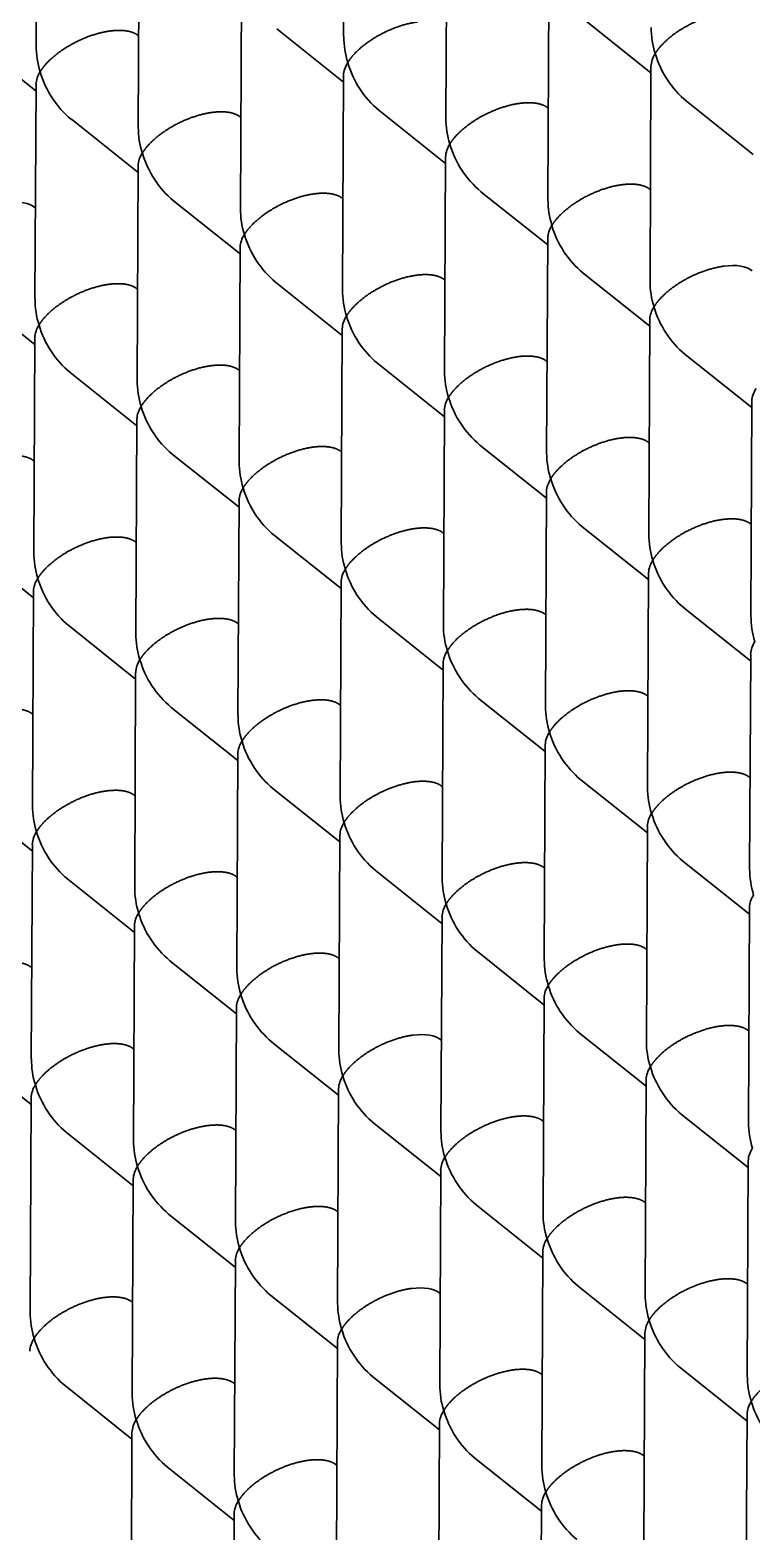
# Model space of a CAD drawing. Extents: x 23 to 587, y 4 to 413.
# Drawn here: x 417.68 to 421.05, y 133.64 to 140.64 of the extents above; entities that cross this region are included whole.
import ezdxf

# ---------------------------------------------------------------- set-up
doc = ezdxf.new("R2010")
doc.units = 0
doc.layers.get('0').update_dxf_attribs({"lineweight": 13})

# ---------------------------------------------------------------- blocks, each defined once
blk = doc.blocks.new('BLOCK6941')
at = {"color": 7, "lineweight": 35, "ltscale": 0.050027}
for p, q in [((-17.011, -2.94), (-17.02, -4.941)), ((-14.14, -2.856), (-14.15, -4.857)), ((-13.187, -3.615), (-13.197, -5.616)), ((-16.058, -3.7), (-16.067, -5.701)), ((-15.104, -4.459), (-15.114, -6.46)), ((-12.234, -4.374), (-12.243, -6.375)), ((-11.281, -5.134), (-11.29, -7.135)), ((-17.022, -5.303), (-17.032, -7.304)), ((-14.151, -5.218), (-14.161, -7.219)), ((-13.198, -5.978), (-13.208, -7.979)), ((-16.069, -6.062), (-16.078, -8.063)), ((-15.116, -6.822), (-15.125, -8.823)), ((-12.245, -6.737), (-12.255, -8.738)), ((-11.292, -7.496), (-11.302, -9.498)), ((-17.033, -7.666), (-17.043, -9.667)), ((-14.163, -7.581), (-14.172, -9.582)), ((-10.339, -8.256), (-10.349, -10.257)), ((-13.21, -8.34), (-13.219, -10.342)), ((-16.08, -8.425), (-16.09, -10.426)), ((-12.257, -9.1), (-12.266, -11.101)), ((-15.127, -9.184), (-15.137, -11.186)), ((-14.174, -9.944), (-14.184, -11.945)), ((-11.303, -9.859), (-11.313, -11.86)), ((-17.045, -10.028), (-17.054, -12.03)), ((-10.35, -10.619), (-10.36, -12.62)), ((-13.221, -10.703), (-13.231, -12.704)), ((-16.092, -10.788), (-16.101, -12.789)), ((-12.268, -11.463), (-12.278, -13.464)), ((-15.139, -11.547), (-15.148, -13.548)), ((-14.185, -12.307), (-14.195, -14.308)), ((-11.315, -12.222), (-11.324, -14.223)), ((-17.056, -12.391), (-17.066, -14.392)), ((-10.362, -12.981), (-10.371, -14.982)), ((-16.103, -13.151), (-16.113, -15.152)), ((-13.232, -13.066), (-13.242, -15.067)), ((-12.279, -13.825), (-12.289, -15.826)), ((-15.15, -13.91), (-15.159, -15.911)), ((-14.197, -14.669), (-14.206, -16.67)), ((-11.326, -14.585), (-11.336, -16.586)), ((-17.067, -14.754), (-17.077, -16.755)), ((-10.373, -15.344), (-10.383, -17.345)), ((-16.114, -15.513), (-16.124, -17.514)), ((-13.244, -15.429), (-13.253, -17.43)), ((-12.291, -16.188), (-12.3, -18.189)), ((-15.161, -16.273), (-15.171, -18.274)), ((-11.338, -16.947), (-11.347, -18.948)), ((-14.208, -17.032), (-14.218, -19.033)), ((-13.255, -17.791), (-13.265, -19.792)), ((-10.384, -17.707), (-10.394, -19.708)), ((-16.126, -17.876), (-16.135, -19.877)), ((-12.302, -18.551), (-12.312, -20.552)), ((-15.173, -18.635), (-15.182, -20.636))]:
    blk.add_line(p, q, dxfattribs=at)
at = {"color": 7, "lineweight": 35, "ltscale": 0.019884}
for p, q in [((-11.281, -5.195), (-11.903, -4.7)), ((-17.022, -5.365), (-17.644, -4.869)), ((-14.152, -5.28), (-14.774, -4.784)), ((-10.328, -5.955), (-10.95, -5.459)), ((-13.199, -6.039), (-13.821, -5.544)), ((-16.069, -6.124), (-16.691, -5.628)), ((-12.245, -6.799), (-12.868, -6.303)), ((-15.116, -6.883), (-15.738, -6.388)), ((-11.292, -7.558), (-11.914, -7.062)), ((-17.034, -7.727), (-17.656, -7.232)), ((-14.163, -7.643), (-14.785, -7.147)), ((-10.339, -8.317), (-10.961, -7.822)), ((-13.21, -8.402), (-13.832, -7.906)), ((-16.081, -8.487), (-16.703, -7.991)), ((-12.257, -9.161), (-12.879, -8.666)), ((-15.127, -9.246), (-15.75, -8.75)), ((-14.174, -10.005), (-14.796, -9.51)), ((-11.304, -9.921), (-11.926, -9.425)), ((-17.045, -10.09), (-17.667, -9.594)), ((-10.351, -10.68), (-10.973, -10.185)), ((-16.092, -10.849), (-16.714, -10.354)), ((-13.221, -10.765), (-13.843, -10.269)), ((-12.268, -11.524), (-12.89, -11.029)), ((-15.139, -11.609), (-15.761, -11.113)), ((-14.186, -12.368), (-14.808, -11.873)), ((-11.315, -12.284), (-11.937, -11.788)), ((-17.056, -12.453), (-17.678, -11.957)), ((-10.362, -13.043), (-10.984, -12.547)), ((-16.103, -13.212), (-16.725, -12.717)), ((-13.233, -13.128), (-13.855, -12.632)), ((-12.28, -13.887), (-12.902, -13.391)), ((-15.15, -13.972), (-15.772, -13.476)), ((-14.197, -14.731), (-14.819, -14.235)), ((-11.326, -14.646), (-11.949, -14.151)), ((-17.068, -14.816), (-17.69, -14.32)), ((-10.373, -15.406), (-10.995, -14.91)), ((-16.115, -15.575), (-16.737, -15.079)), ((-13.244, -15.49), (-13.866, -14.995)), ((-12.291, -16.25), (-12.913, -15.754)), ((-15.162, -16.334), (-15.784, -15.839)), ((-11.338, -17.009), (-11.96, -16.513)), ((-14.208, -17.094), (-14.83, -16.598)), ((-13.255, -17.853), (-13.877, -17.357)), ((-10.385, -17.768), (-11.007, -17.273)), ((-16.126, -17.938), (-16.748, -17.442)), ((-15.173, -18.697), (-15.795, -18.201)), ((-12.302, -18.612), (-12.924, -18.117))]:
    blk.add_line(p, q, dxfattribs=at)
at = {"color": 7, "lineweight": 35, "ltscale": 0.00016101}
for p, q in [((-16.063, -4.85), (-16.068, -4.846)), ((-12.239, -5.525), (-12.244, -5.521)), ((-15.11, -5.61), (-15.115, -5.606)), ((-11.286, -6.284), (-11.291, -6.28)), ((-14.157, -6.369), (-14.162, -6.365)), ((-17.027, -6.454), (-17.033, -6.45)), ((-13.204, -7.128), (-13.209, -7.124)), ((-16.074, -7.213), (-16.079, -7.209)), ((-15.121, -7.972), (-15.126, -7.968)), ((-12.251, -7.888), (-12.256, -7.884)), ((-11.298, -8.647), (-11.303, -8.643)), ((-17.039, -8.816), (-17.044, -8.812)), ((-14.168, -8.732), (-14.173, -8.728)), ((-13.215, -9.491), (-13.22, -9.487)), ((-10.345, -9.406), (-10.35, -9.402)), ((-16.086, -9.576), (-16.091, -9.572)), ((-15.133, -10.335), (-15.138, -10.331)), ((-12.262, -10.25), (-12.267, -10.246)), ((-11.309, -11.01), (-11.314, -11.006)), ((-17.05, -11.179), (-17.055, -11.175)), ((-14.18, -11.094), (-14.185, -11.09)), ((-10.356, -11.769), (-10.361, -11.765)), ((-13.227, -11.854), (-13.232, -11.85)), ((-16.097, -11.938), (-16.102, -11.934)), ((-15.144, -12.698), (-15.149, -12.694)), ((-12.273, -12.613), (-12.278, -12.609)), ((-11.32, -13.373), (-11.325, -13.368)), ((-17.062, -13.542), (-17.067, -13.538)), ((-14.191, -13.457), (-14.196, -13.453)), ((-10.367, -14.132), (-10.372, -14.128)), ((-13.238, -14.217), (-13.243, -14.213)), ((-16.108, -14.301), (-16.114, -14.297)), ((-12.285, -14.976), (-12.29, -14.972)), ((-15.155, -15.061), (-15.16, -15.057)), ((-14.202, -15.82), (-14.207, -15.816)), ((-11.332, -15.735), (-11.337, -15.731)), ((-17.073, -15.905), (-17.078, -15.901)), ((-10.379, -16.495), (-10.384, -16.491)), ((-16.12, -16.664), (-16.125, -16.66)), ((-13.249, -16.579), (-13.254, -16.575)), ((-12.296, -17.339), (-12.301, -17.335)), ((-15.167, -17.423), (-15.172, -17.419)), ((-14.214, -18.183), (-14.219, -18.179)), ((-11.343, -18.098), (-11.348, -18.094))]:
    blk.add_line(p, q, dxfattribs=at)
at = {"color": 7, "lineweight": 35}
for centre, radius, start, end in [((-13.312, -4.854), 0.837, 180.2046, 197.1191), ((-10.442, -4.769), 0.837, 180.2046, 197.1191), ((-16.183, -4.938), 0.837, 180.2046, 197.1191), ((-11.043, -5.148), 0.239, 146.5034, 176.6622), ((-10.365, -4.758), 0.913, 196.3619, 230.1623), ((-13.913, -5.232), 0.239, 146.5034, 176.6622), ((-13.236, -4.843), 0.913, 196.3619, 230.1623), ((-16.784, -5.317), 0.239, 146.5034, 176.6622), ((-16.107, -4.928), 0.913, 196.3619, 230.1623), ((-15.23, -5.698), 0.837, 180.2046, 197.1191), ((-12.359, -5.613), 0.837, 180.2046, 197.1191), ((-12.96, -5.992), 0.239, 146.5034, 176.6622), ((-12.283, -5.602), 0.913, 196.3619, 230.1623), ((-15.831, -6.076), 0.239, 146.5034, 176.6622), ((-15.153, -5.687), 0.913, 196.3619, 230.1623), ((-11.406, -6.372), 0.837, 180.2046, 197.1191), ((-14.277, -6.457), 0.837, 180.2046, 197.1191), ((-14.878, -6.836), 0.239, 146.5034, 176.6622), ((-14.2, -6.446), 0.913, 196.3619, 230.1623), ((-12.007, -6.751), 0.239, 146.5296, 176.692), ((-11.33, -6.362), 0.913, 196.3619, 230.1623), ((-10.453, -7.132), 0.837, 180.2046, 197.1191), ((-13.324, -7.217), 0.837, 180.1991, 197.116), ((-16.194, -7.301), 0.837, 180.2046, 197.1191), ((-11.054, -7.51), 0.239, 146.5034, 176.6622), ((-10.377, -7.121), 0.913, 196.3619, 230.1623), ((-16.795, -7.68), 0.239, 146.5034, 176.6622), ((-16.118, -7.29), 0.913, 196.3619, 230.1623), ((-13.925, -7.595), 0.239, 146.5034, 176.6622), ((-13.247, -7.206), 0.913, 196.3619, 230.1623), ((-12.371, -7.976), 0.837, 180.2046, 197.1191), ((-15.241, -8.06), 0.837, 180.2046, 197.1191), ((-12.972, -8.354), 0.239, 146.5034, 176.6622), ((-12.294, -7.965), 0.913, 196.3619, 230.1623), ((-10.101, -8.27), 0.239, 146.5034, 176.6622), ((-15.842, -8.439), 0.239, 146.5034, 176.6622), ((-15.165, -8.05), 0.913, 196.3619, 230.1623), ((-14.288, -8.82), 0.837, 180.2046, 197.1191), ((-11.418, -8.735), 0.837, 180.2046, 197.1191), ((-14.889, -9.198), 0.239, 146.5034, 176.6622), ((-14.212, -8.809), 0.913, 196.3619, 230.1623), ((-12.018, -9.114), 0.239, 146.5034, 176.6622), ((-11.341, -8.724), 0.913, 196.3619, 230.1623), ((-10.464, -9.495), 0.837, 180.2046, 197.1191), ((-13.335, -9.579), 0.837, 180.2046, 197.1191), ((-16.206, -9.664), 0.837, 180.2046, 197.1191), ((-11.065, -9.873), 0.239, 146.5034, 176.6622), ((-10.388, -9.484), 0.913, 196.3594, 230.1725), ((-16.807, -10.042), 0.239, 146.5296, 176.692), ((-16.129, -9.653), 0.913, 196.3619, 230.1623), ((-13.936, -9.958), 0.239, 146.5034, 176.6622), ((-13.259, -9.568), 0.913, 196.3619, 230.1623), ((-12.382, -10.339), 0.837, 180.2046, 197.1191), ((-9.511, -10.254), 0.837, 180.2046, 197.1191), ((-15.253, -10.423), 0.837, 180.2046, 197.1191), ((-10.112, -10.632), 0.239, 146.5034, 176.6622), ((-12.983, -10.717), 0.239, 146.5034, 176.6622), ((-12.306, -10.328), 0.913, 196.3619, 230.1623), ((-15.853, -10.802), 0.239, 146.5296, 176.692), ((-15.176, -10.412), 0.913, 196.3619, 230.1623), ((-14.299, -11.183), 0.837, 180.2046, 197.1191), ((-11.429, -11.098), 0.837, 180.2046, 197.1191), ((-12.03, -11.476), 0.239, 146.5296, 176.692), ((-11.352, -11.087), 0.913, 196.3619, 230.1623), ((-14.9, -11.561), 0.239, 146.5034, 176.6622), ((-14.223, -11.172), 0.913, 196.3619, 230.1623), ((-10.476, -11.857), 0.837, 180.2046, 197.1191), ((-16.217, -12.027), 0.837, 180.2046, 197.1191), ((-13.346, -11.942), 0.837, 180.2046, 197.1191), ((-11.077, -12.236), 0.239, 146.5034, 176.6622), ((-10.399, -11.846), 0.913, 196.3619, 230.1623), ((-16.818, -12.405), 0.239, 146.5296, 176.692), ((-16.141, -12.016), 0.913, 196.3619, 230.1623), ((-13.947, -12.32), 0.239, 146.5034, 176.6622), ((-13.27, -11.931), 0.913, 196.3619, 230.1623), ((-12.393, -12.701), 0.837, 180.2046, 197.1191), ((-9.523, -12.617), 0.837, 180.2046, 197.1191), ((-15.264, -12.786), 0.837, 180.2046, 197.1191), ((-10.124, -12.995), 0.239, 146.5296, 176.692), ((-12.994, -13.08), 0.239, 146.5034, 176.6622), ((-12.317, -12.69), 0.913, 196.3619, 230.1623), ((-15.865, -13.164), 0.239, 146.5034, 176.6622), ((-15.188, -12.775), 0.913, 196.3619, 230.1623), ((-14.311, -13.545), 0.837, 180.2046, 197.1191), ((-11.44, -13.461), 0.837, 180.2046, 197.1191), ((-12.041, -13.839), 0.239, 146.5034, 176.6622), ((-11.364, -13.45), 0.913, 196.3619, 230.1623), ((-14.912, -13.924), 0.239, 146.5034, 176.6622), ((-14.234, -13.534), 0.913, 196.3619, 230.1623), ((-10.487, -14.22), 0.837, 180.2046, 197.1191), ((-16.228, -14.389), 0.837, 180.2046, 197.1191), ((-13.358, -14.305), 0.837, 180.2046, 197.1191), ((-13.959, -14.683), 0.239, 146.5296, 176.692), ((-13.281, -14.294), 0.913, 196.3619, 230.1623), ((-11.088, -14.599), 0.239, 146.5034, 176.6622), ((-10.411, -14.209), 0.913, 196.3619, 230.1623), ((-16.829, -14.768), 0.239, 146.5034, 176.6622), ((-16.152, -14.378), 0.913, 196.3619, 230.1623), ((-9.534, -14.979), 0.837, 180.2046, 197.1191), ((-12.405, -15.064), 0.837, 180.2046, 197.1191), ((-15.275, -15.149), 0.837, 180.2046, 197.1191), ((-10.135, -15.358), 0.239, 146.5296, 176.692), ((-15.876, -15.527), 0.239, 146.5034, 176.6622), ((-15.199, -15.138), 0.913, 196.3619, 230.1623), ((-13.006, -15.443), 0.239, 146.5034, 176.6622), ((-12.328, -15.053), 0.913, 196.3619, 230.1623), ((-11.452, -15.823), 0.837, 180.2046, 197.1191), ((-14.322, -15.908), 0.837, 180.2046, 197.1191), ((-12.053, -16.202), 0.239, 146.5034, 176.6622), ((-11.375, -15.812), 0.913, 196.3619, 230.1623), ((-14.923, -16.287), 0.239, 146.5034, 176.6622), ((-14.246, -15.897), 0.913, 196.3594, 230.1725), ((-13.369, -16.667), 0.837, 180.2046, 197.1191), ((-10.499, -16.583), 0.837, 180.2046, 197.1191), ((-16.24, -16.752), 0.837, 180.2046, 197.1191), ((-13.97, -17.046), 0.239, 146.5034, 176.6622), ((-13.293, -16.656), 0.913, 196.3619, 230.1623), ((-11.099, -16.961), 0.239, 146.5296, 176.692), ((-10.422, -16.572), 0.913, 196.3619, 230.1623), ((-16.841, -17.131), 0.239, 146.5034, 176.6622), ((-16.163, -16.741), 0.913, 196.3619, 230.1623), ((-9.545, -17.342), 0.837, 180.2046, 197.1191), ((-12.416, -17.427), 0.837, 180.2046, 197.1191), ((-15.287, -17.511), 0.837, 180.2046, 197.1191), ((-10.146, -17.721), 0.239, 146.5034, 176.6622), ((-9.469, -17.331), 0.913, 196.3594, 230.1725), ((-15.888, -17.89), 0.239, 146.5034, 176.6622), ((-15.21, -17.5), 0.913, 196.3619, 230.1623), ((-13.017, -17.805), 0.239, 146.5296, 176.692), ((-12.34, -17.416), 0.913, 196.3619, 230.1623), ((-11.463, -18.186), 0.837, 180.2046, 197.1191), ((-14.334, -18.271), 0.837, 180.2046, 197.1191), ((-12.064, -18.564), 0.239, 146.5296, 176.692), ((-11.387, -18.175), 0.913, 196.3619, 230.1623), ((-14.934, -18.649), 0.239, 146.5034, 176.6622), ((-14.257, -18.26), 0.913, 196.3619, 230.1623)]:
    blk.add_arc(centre, radius, start, end, dxfattribs=at)
for centre in [(-17.485, -6.728), (-10.791, -7.318), (-13.696, -14.491), (-13.707, -16.854)]:
    blk.add_ellipse(centre, major_axis=(0.489, 0.234), ratio=0.464922, start_param=0.221717, end_param=0.956598, dxfattribs=at)
for points, knots in [([(-14.113, -5.1), (-14.097, -5.074), (-14.078, -5.047), (-14.054, -5.02), (-13.971, -4.937), (-13.857, -4.858), (-13.764, -4.806), (-13.64, -4.756), (-13.515, -4.729), (-13.496, -4.725), (-13.477, -4.722), (-13.458, -4.719)], [0, 0, 0, 0, 0, 0, 0.437223, 0.437223, 0.437223, 1.382095, 1.382095, 1.382095, 1.555484, 1.555484, 1.555484, 1.555484, 1.555484, 1.555484]), ([(-11.242, -5.016), (-11.226, -4.989), (-11.207, -4.962), (-11.183, -4.936), (-11.1, -4.853), (-10.986, -4.773), (-10.893, -4.722), (-10.769, -4.672), (-10.644, -4.644), (-10.625, -4.64), (-10.606, -4.637), (-10.587, -4.635)], [0, 0, 0, 0, 0, 0, 0.437223, 0.437223, 0.437223, 1.382095, 1.382095, 1.382095, 1.555484, 1.555484, 1.555484, 1.555484, 1.555484, 1.555484]), ([(-16.983, -5.185), (-16.968, -5.159), (-16.948, -5.132), (-16.925, -5.105), (-16.842, -5.022), (-16.727, -4.943), (-16.634, -4.891), (-16.511, -4.841), (-16.386, -4.813), (-16.366, -4.81), (-16.347, -4.806), (-16.328, -4.804)], [0, 0, 0, 0, 0, 0, 0.437223, 0.437223, 0.437223, 1.382095, 1.382095, 1.382095, 1.555484, 1.555484, 1.555484, 1.555484, 1.555484, 1.555484]), ([(-16.068, -4.846), (-16.091, -4.828), (-16.122, -4.813), (-16.161, -4.802), (-16.219, -4.796), (-16.285, -4.799), (-16.299, -4.801), (-16.313, -4.802), (-16.328, -4.804)], [0, 0, 0, 0, 0, 0, 0.4890695, 0.4890695, 0.4890695, 0.6239272, 0.6239272, 0.6239272, 0.6239272, 0.6239272, 0.6239272]), ([(-16.03, -5.944), (-16.014, -5.918), (-15.995, -5.891), (-15.971, -5.864), (-15.888, -5.781), (-15.774, -5.702), (-15.681, -5.65), (-15.558, -5.6), (-15.433, -5.573), (-15.413, -5.569), (-15.394, -5.566), (-15.375, -5.563)], [0, 0, 0, 0, 0, 0, 0.437223, 0.437223, 0.437223, 1.382095, 1.382095, 1.382095, 1.555484, 1.555484, 1.555484, 1.555484, 1.555484, 1.555484]), ([(-15.115, -5.606), (-15.138, -5.587), (-15.169, -5.572), (-15.208, -5.561), (-15.266, -5.556), (-15.331, -5.559), (-15.346, -5.56), (-15.36, -5.561), (-15.375, -5.563)], [0, 0, 0, 0, 0, 0, 0.4890695, 0.4890695, 0.4890695, 0.6239272, 0.6239272, 0.6239272, 0.6239272, 0.6239272, 0.6239272]), ([(-13.16, -5.86), (-13.144, -5.833), (-13.124, -5.806), (-13.101, -5.78), (-13.018, -5.697), (-12.904, -5.617), (-12.811, -5.566), (-12.687, -5.516), (-12.562, -5.488), (-12.543, -5.484), (-12.523, -5.481), (-12.505, -5.479)], [0, 0, 0, 0, 0, 0, 0.437223, 0.437223, 0.437223, 1.382095, 1.382095, 1.382095, 1.555484, 1.555484, 1.555484, 1.555484, 1.555484, 1.555484]), ([(-12.244, -5.521), (-12.268, -5.502), (-12.299, -5.487), (-12.337, -5.477), (-12.396, -5.471), (-12.461, -5.474), (-12.475, -5.475), (-12.49, -5.477), (-12.505, -5.479)], [0, 0, 0, 0, 0, 0, 0.4890695, 0.4890695, 0.4890695, 0.6239272, 0.6239272, 0.6239272, 0.6239272, 0.6239272, 0.6239272]), ([(-12.207, -6.619), (-12.191, -6.593), (-12.171, -6.566), (-12.148, -6.539), (-12.065, -6.456), (-11.951, -6.377), (-11.858, -6.325), (-11.734, -6.275), (-11.609, -6.247), (-11.59, -6.244), (-11.57, -6.24), (-11.551, -6.238)], [0, 0, 0, 0, 0, 0, 0.437223, 0.437223, 0.437223, 1.382095, 1.382095, 1.382095, 1.555484, 1.555484, 1.555484, 1.555484, 1.555484, 1.555484]), ([(-11.291, -6.28), (-11.315, -6.262), (-11.346, -6.247), (-11.384, -6.236), (-11.443, -6.23), (-11.508, -6.233), (-11.522, -6.235), (-11.537, -6.236), (-11.551, -6.238)], [0, 0, 0, 0, 0, 0, 0.4890695, 0.4890695, 0.4890695, 0.6239272, 0.6239272, 0.6239272, 0.6239272, 0.6239272, 0.6239272]), ([(-15.077, -6.704), (-15.061, -6.677), (-15.042, -6.65), (-15.018, -6.624), (-14.935, -6.541), (-14.821, -6.461), (-14.728, -6.41), (-14.604, -6.36), (-14.48, -6.332), (-14.46, -6.328), (-14.441, -6.325), (-14.422, -6.323)], [0, 0, 0, 0, 0, 0, 0.437223, 0.437223, 0.437223, 1.382095, 1.382095, 1.382095, 1.555484, 1.555484, 1.555484, 1.555484, 1.555484, 1.555484]), ([(-14.162, -6.365), (-14.185, -6.346), (-14.216, -6.331), (-14.255, -6.321), (-14.313, -6.315), (-14.378, -6.318), (-14.393, -6.319), (-14.407, -6.321), (-14.422, -6.323)], [0, 0, 0, 0, 0, 0, 0.4890695, 0.4890695, 0.4890695, 0.6239272, 0.6239272, 0.6239272, 0.6239272, 0.6239272, 0.6239272]), ([(-11.253, -7.378), (-11.238, -7.352), (-11.218, -7.325), (-11.195, -7.299), (-11.112, -7.215), (-10.998, -7.136), (-10.904, -7.084), (-10.781, -7.035), (-10.656, -7.007), (-10.636, -7.003), (-10.617, -7), (-10.598, -6.997)], [0, 0, 0, 0, 0, 0, 0.437223, 0.437223, 0.437223, 1.382095, 1.382095, 1.382095, 1.555484, 1.555484, 1.555484, 1.555484, 1.555484, 1.555484]), ([(-14.124, -7.463), (-14.108, -7.437), (-14.089, -7.41), (-14.065, -7.383), (-13.982, -7.3), (-13.868, -7.221), (-13.775, -7.169), (-13.651, -7.119), (-13.526, -7.091), (-13.507, -7.088), (-13.488, -7.085), (-13.469, -7.082)], [0, 0, 0, 0, 0, 0, 0.437223, 0.437223, 0.437223, 1.382095, 1.382095, 1.382095, 1.555484, 1.555484, 1.555484, 1.555484, 1.555484, 1.555484]), ([(-13.209, -7.124), (-13.232, -7.106), (-13.263, -7.091), (-13.302, -7.08), (-13.36, -7.074), (-13.425, -7.077), (-13.44, -7.079), (-13.454, -7.08), (-13.469, -7.082)], [0, 0, 0, 0, 0, 0, 0.4890695, 0.4890695, 0.4890695, 0.6239272, 0.6239272, 0.6239272, 0.6239272, 0.6239272, 0.6239272]), ([(-16.995, -7.548), (-16.979, -7.521), (-16.96, -7.494), (-16.936, -7.468), (-16.853, -7.385), (-16.739, -7.305), (-16.646, -7.254), (-16.522, -7.204), (-16.397, -7.176), (-16.378, -7.172), (-16.358, -7.169), (-16.34, -7.167)], [0, 0, 0, 0, 0, 0, 0.437223, 0.437223, 0.437223, 1.382095, 1.382095, 1.382095, 1.555484, 1.555484, 1.555484, 1.555484, 1.555484, 1.555484]), ([(-16.079, -7.209), (-16.103, -7.19), (-16.134, -7.175), (-16.172, -7.165), (-16.231, -7.159), (-16.296, -7.162), (-16.31, -7.163), (-16.325, -7.165), (-16.34, -7.167)], [0, 0, 0, 0, 0, 0, 0.4890695, 0.4890695, 0.4890695, 0.6239272, 0.6239272, 0.6239272, 0.6239272, 0.6239272, 0.6239272]), ([(-13.171, -8.222), (-13.155, -8.196), (-13.136, -8.169), (-13.112, -8.143), (-13.029, -8.059), (-12.915, -7.98), (-12.822, -7.928), (-12.698, -7.879), (-12.573, -7.851), (-12.554, -7.847), (-12.535, -7.844), (-12.516, -7.841)], [0, 0, 0, 0, 0, 0, 0.437223, 0.437223, 0.437223, 1.382095, 1.382095, 1.382095, 1.555484, 1.555484, 1.555484, 1.555484, 1.555484, 1.555484]), ([(-12.256, -7.884), (-12.279, -7.865), (-12.31, -7.85), (-12.349, -7.84), (-12.407, -7.834), (-12.472, -7.837), (-12.487, -7.838), (-12.501, -7.839), (-12.516, -7.841)], [0, 0, 0, 0, 0, 0, 0.4890695, 0.4890695, 0.4890695, 0.6239272, 0.6239272, 0.6239272, 0.6239272, 0.6239272, 0.6239272]), ([(-16.042, -8.307), (-16.026, -8.281), (-16.006, -8.254), (-15.983, -8.227), (-15.9, -8.144), (-15.786, -8.065), (-15.693, -8.013), (-15.569, -7.963), (-15.444, -7.935), (-15.425, -7.932), (-15.405, -7.929), (-15.386, -7.926)], [0, 0, 0, 0, 0, 0, 0.437223, 0.437223, 0.437223, 1.382095, 1.382095, 1.382095, 1.555484, 1.555484, 1.555484, 1.555484, 1.555484, 1.555484]), ([(-15.126, -7.968), (-15.15, -7.95), (-15.181, -7.935), (-15.219, -7.924), (-15.278, -7.918), (-15.343, -7.921), (-15.357, -7.923), (-15.372, -7.924), (-15.386, -7.926)], [0, 0, 0, 0, 0, 0, 0.4890695, 0.4890695, 0.4890695, 0.6239272, 0.6239272, 0.6239272, 0.6239272, 0.6239272, 0.6239272]), ([(-15.089, -9.066), (-15.073, -9.04), (-15.053, -9.013), (-15.03, -8.987), (-14.947, -8.903), (-14.833, -8.824), (-14.739, -8.772), (-14.616, -8.723), (-14.491, -8.695), (-14.472, -8.691), (-14.452, -8.688), (-14.433, -8.685)], [0, 0, 0, 0, 0, 0, 0.437223, 0.437223, 0.437223, 1.382095, 1.382095, 1.382095, 1.555484, 1.555484, 1.555484, 1.555484, 1.555484, 1.555484]), ([(-14.173, -8.728), (-14.197, -8.709), (-14.228, -8.694), (-14.266, -8.684), (-14.325, -8.678), (-14.39, -8.681), (-14.404, -8.682), (-14.419, -8.683), (-14.433, -8.685)], [0, 0, 0, 0, 0, 0, 0.4890695, 0.4890695, 0.4890695, 0.6239272, 0.6239272, 0.6239272, 0.6239272, 0.6239272, 0.6239272]), ([(-12.218, -8.982), (-12.202, -8.955), (-12.183, -8.929), (-12.159, -8.902), (-12.076, -8.819), (-11.962, -8.739), (-11.869, -8.688), (-11.745, -8.638), (-11.62, -8.61), (-11.601, -8.606), (-11.582, -8.603), (-11.563, -8.601)], [0, 0, 0, 0, 0, 0, 0.437223, 0.437223, 0.437223, 1.382095, 1.382095, 1.382095, 1.555484, 1.555484, 1.555484, 1.555484, 1.555484, 1.555484]), ([(-11.303, -8.643), (-11.326, -8.624), (-11.357, -8.609), (-11.396, -8.599), (-11.454, -8.593), (-11.519, -8.596), (-11.534, -8.597), (-11.548, -8.599), (-11.563, -8.601)], [0, 0, 0, 0, 0, 0, 0.4890695, 0.4890695, 0.4890695, 0.6239272, 0.6239272, 0.6239272, 0.6239272, 0.6239272, 0.6239272]), ([(-17.044, -8.812), (-17.067, -8.794), (-17.098, -8.779), (-17.137, -8.768), (-17.195, -8.762), (-17.26, -8.765), (-17.275, -8.767), (-17.289, -8.768), (-17.304, -8.77)], [0, 0, 0, 0, 0, 0, 0.4890695, 0.4890695, 0.4890695, 0.6239272, 0.6239272, 0.6239272, 0.6239272, 0.6239272, 0.6239272]), ([(-11.265, -9.741), (-11.249, -9.715), (-11.23, -9.688), (-11.206, -9.661), (-11.123, -9.578), (-11.009, -9.499), (-10.916, -9.447), (-10.792, -9.397), (-10.667, -9.369), (-10.648, -9.366), (-10.629, -9.363), (-10.61, -9.36)], [0, 0, 0, 0, 0, 0, 0.437223, 0.437223, 0.437223, 1.382095, 1.382095, 1.382095, 1.555484, 1.555484, 1.555484, 1.555484, 1.555484, 1.555484]), ([(-10.35, -9.402), (-10.373, -9.384), (-10.404, -9.369), (-10.442, -9.358), (-10.501, -9.352), (-10.566, -9.356), (-10.58, -9.357), (-10.595, -9.358), (-10.61, -9.36)], [0, 0, 0, 0, 0, 0, 0.4890695, 0.4890695, 0.4890695, 0.6239272, 0.6239272, 0.6239272, 0.6239272, 0.6239272, 0.6239272]), ([(-16.091, -9.572), (-16.114, -9.553), (-16.145, -9.538), (-16.184, -9.528), (-16.242, -9.522), (-16.307, -9.525), (-16.322, -9.526), (-16.336, -9.527), (-16.351, -9.529)], [0, 0, 0, 0, 0, 0, 0.4890695, 0.4890695, 0.4890695, 0.6239272, 0.6239272, 0.6239272, 0.6239272, 0.6239272, 0.6239272]), ([(-14.135, -9.826), (-14.12, -9.799), (-14.1, -9.773), (-14.077, -9.746), (-13.994, -9.663), (-13.88, -9.583), (-13.786, -9.532), (-13.663, -9.482), (-13.538, -9.454), (-13.518, -9.45), (-13.499, -9.447), (-13.48, -9.445)], [0, 0, 0, 0, 0, 0, 0.437223, 0.437223, 0.437223, 1.382095, 1.382095, 1.382095, 1.555484, 1.555484, 1.555484, 1.555484, 1.555484, 1.555484]), ([(-13.22, -9.487), (-13.244, -9.468), (-13.275, -9.453), (-13.313, -9.443), (-13.371, -9.437), (-13.437, -9.44), (-13.451, -9.441), (-13.466, -9.443), (-13.48, -9.445)], [0, 0, 0, 0, 0, 0, 0.4890695, 0.4890695, 0.4890695, 0.6239272, 0.6239272, 0.6239272, 0.6239272, 0.6239272, 0.6239272]), ([(-17.006, -9.91), (-16.99, -9.884), (-16.971, -9.857), (-16.947, -9.831), (-16.864, -9.747), (-16.75, -9.668), (-16.657, -9.616), (-16.533, -9.567), (-16.408, -9.539), (-16.389, -9.535), (-16.37, -9.532), (-16.351, -9.529)], [0, 0, 0, 0, 0, 0, 0.437223, 0.437223, 0.437223, 1.382095, 1.382095, 1.382095, 1.555484, 1.555484, 1.555484, 1.555484, 1.555484, 1.555484]), ([(-13.182, -10.585), (-13.167, -10.559), (-13.147, -10.532), (-13.124, -10.505), (-13.041, -10.422), (-12.927, -10.343), (-12.833, -10.291), (-12.71, -10.241), (-12.585, -10.213), (-12.565, -10.21), (-12.546, -10.207), (-12.527, -10.204)], [0, 0, 0, 0, 0, 0, 0.437223, 0.437223, 0.437223, 1.382095, 1.382095, 1.382095, 1.555484, 1.555484, 1.555484, 1.555484, 1.555484, 1.555484]), ([(-12.267, -10.246), (-12.291, -10.228), (-12.321, -10.213), (-12.36, -10.202), (-12.418, -10.196), (-12.484, -10.2), (-12.498, -10.201), (-12.513, -10.202), (-12.527, -10.204)], [0, 0, 0, 0, 0, 0, 0.4890695, 0.4890695, 0.4890695, 0.6239272, 0.6239272, 0.6239272, 0.6239272, 0.6239272, 0.6239272]), ([(-16.053, -10.67), (-16.037, -10.643), (-16.018, -10.617), (-15.994, -10.59), (-15.911, -10.507), (-15.797, -10.427), (-15.704, -10.376), (-15.58, -10.326), (-15.455, -10.298), (-15.436, -10.294), (-15.417, -10.291), (-15.398, -10.289)], [0, 0, 0, 0, 0, 0, 0.437223, 0.437223, 0.437223, 1.382095, 1.382095, 1.382095, 1.555484, 1.555484, 1.555484, 1.555484, 1.555484, 1.555484]), ([(-15.138, -10.331), (-15.161, -10.312), (-15.192, -10.297), (-15.231, -10.287), (-15.289, -10.281), (-15.354, -10.284), (-15.369, -10.285), (-15.383, -10.287), (-15.398, -10.289)], [0, 0, 0, 0, 0, 0, 0.4890695, 0.4890695, 0.4890695, 0.6239272, 0.6239272, 0.6239272, 0.6239272, 0.6239272, 0.6239272]), ([(-15.1, -11.429), (-15.084, -11.403), (-15.065, -11.376), (-15.041, -11.349), (-14.958, -11.266), (-14.844, -11.187), (-14.751, -11.135), (-14.627, -11.085), (-14.502, -11.057), (-14.483, -11.054), (-14.464, -11.051), (-14.445, -11.048)], [0, 0, 0, 0, 0, 0, 0.437223, 0.437223, 0.437223, 1.382095, 1.382095, 1.382095, 1.555484, 1.555484, 1.555484, 1.555484, 1.555484, 1.555484]), ([(-14.185, -11.09), (-14.208, -11.072), (-14.239, -11.057), (-14.277, -11.046), (-14.336, -11.04), (-14.401, -11.044), (-14.415, -11.045), (-14.43, -11.046), (-14.445, -11.048)], [0, 0, 0, 0, 0, 0, 0.4890695, 0.4890695, 0.4890695, 0.6239272, 0.6239272, 0.6239272, 0.6239272, 0.6239272, 0.6239272]), ([(-12.229, -11.344), (-12.213, -11.318), (-12.194, -11.291), (-12.17, -11.265), (-12.087, -11.181), (-11.973, -11.102), (-11.88, -11.051), (-11.757, -11.001), (-11.632, -10.973), (-11.612, -10.969), (-11.593, -10.966), (-11.574, -10.963)], [0, 0, 0, 0, 0, 0, 0.437223, 0.437223, 0.437223, 1.382095, 1.382095, 1.382095, 1.555484, 1.555484, 1.555484, 1.555484, 1.555484, 1.555484]), ([(-11.314, -11.006), (-11.337, -10.987), (-11.368, -10.972), (-11.407, -10.962), (-11.465, -10.956), (-11.53, -10.959), (-11.545, -10.96), (-11.559, -10.962), (-11.574, -10.963)], [0, 0, 0, 0, 0, 0, 0.4890695, 0.4890695, 0.4890695, 0.6239272, 0.6239272, 0.6239272, 0.6239272, 0.6239272, 0.6239272]), ([(-17.055, -11.175), (-17.079, -11.156), (-17.11, -11.141), (-17.148, -11.131), (-17.207, -11.125), (-17.272, -11.128), (-17.286, -11.129), (-17.301, -11.131), (-17.315, -11.133)], [0, 0, 0, 0, 0, 0, 0.4890695, 0.4890695, 0.4890695, 0.6239272, 0.6239272, 0.6239272, 0.6239272, 0.6239272, 0.6239272]), ([(-11.276, -12.104), (-11.26, -12.078), (-11.241, -12.051), (-11.217, -12.024), (-11.134, -11.941), (-11.02, -11.861), (-10.927, -11.81), (-10.804, -11.76), (-10.679, -11.732), (-10.659, -11.728), (-10.64, -11.725), (-10.621, -11.723)], [0, 0, 0, 0, 0, 0, 0.437223, 0.437223, 0.437223, 1.382095, 1.382095, 1.382095, 1.555484, 1.555484, 1.555484, 1.555484, 1.555484, 1.555484]), ([(-10.361, -11.765), (-10.384, -11.747), (-10.415, -11.731), (-10.454, -11.721), (-10.512, -11.715), (-10.577, -11.718), (-10.592, -11.719), (-10.606, -11.721), (-10.621, -11.723)], [0, 0, 0, 0, 0, 0, 0.4890695, 0.4890695, 0.4890695, 0.6239272, 0.6239272, 0.6239272, 0.6239272, 0.6239272, 0.6239272]), ([(-17.017, -12.273), (-17.002, -12.247), (-16.982, -12.22), (-16.959, -12.193), (-16.876, -12.11), (-16.762, -12.031), (-16.668, -11.979), (-16.545, -11.929), (-16.42, -11.901), (-16.4, -11.898), (-16.381, -11.895), (-16.362, -11.892)], [0, 0, 0, 0, 0, 0, 0.437223, 0.437223, 0.437223, 1.382095, 1.382095, 1.382095, 1.555484, 1.555484, 1.555484, 1.555484, 1.555484, 1.555484]), ([(-16.102, -11.934), (-16.126, -11.916), (-16.156, -11.901), (-16.195, -11.89), (-16.253, -11.884), (-16.319, -11.888), (-16.333, -11.889), (-16.348, -11.89), (-16.362, -11.892)], [0, 0, 0, 0, 0, 0, 0.4890695, 0.4890695, 0.4890695, 0.6239272, 0.6239272, 0.6239272, 0.6239272, 0.6239272, 0.6239272]), ([(-14.147, -12.188), (-14.131, -12.162), (-14.112, -12.135), (-14.088, -12.109), (-14.005, -12.025), (-13.891, -11.946), (-13.798, -11.895), (-13.674, -11.845), (-13.549, -11.817), (-13.53, -11.813), (-13.511, -11.81), (-13.492, -11.807)], [0, 0, 0, 0, 0, 0, 0.437223, 0.437223, 0.437223, 1.382095, 1.382095, 1.382095, 1.555484, 1.555484, 1.555484, 1.555484, 1.555484, 1.555484]), ([(-13.232, -11.85), (-13.255, -11.831), (-13.286, -11.816), (-13.324, -11.806), (-13.383, -11.8), (-13.448, -11.803), (-13.462, -11.804), (-13.477, -11.806), (-13.492, -11.807)], [0, 0, 0, 0, 0, 0, 0.4890695, 0.4890695, 0.4890695, 0.6239272, 0.6239272, 0.6239272, 0.6239272, 0.6239272, 0.6239272]), ([(-13.194, -12.948), (-13.178, -12.922), (-13.159, -12.895), (-13.135, -12.868), (-13.052, -12.785), (-12.938, -12.705), (-12.845, -12.654), (-12.721, -12.604), (-12.596, -12.576), (-12.577, -12.572), (-12.558, -12.569), (-12.539, -12.567)], [0, 0, 0, 0, 0, 0, 0.437223, 0.437223, 0.437223, 1.382095, 1.382095, 1.382095, 1.555484, 1.555484, 1.555484, 1.555484, 1.555484, 1.555484]), ([(-12.278, -12.609), (-12.302, -12.591), (-12.333, -12.575), (-12.371, -12.565), (-12.43, -12.559), (-12.495, -12.562), (-12.509, -12.563), (-12.524, -12.565), (-12.539, -12.567)], [0, 0, 0, 0, 0, 0, 0.4890695, 0.4890695, 0.4890695, 0.6239272, 0.6239272, 0.6239272, 0.6239272, 0.6239272, 0.6239272]), ([(-16.064, -13.032), (-16.049, -13.006), (-16.029, -12.979), (-16.006, -12.953), (-15.923, -12.869), (-15.808, -12.79), (-15.715, -12.739), (-15.592, -12.689), (-15.467, -12.661), (-15.447, -12.657), (-15.428, -12.654), (-15.409, -12.651)], [0, 0, 0, 0, 0, 0, 0.437223, 0.437223, 0.437223, 1.382095, 1.382095, 1.382095, 1.555484, 1.555484, 1.555484, 1.555484, 1.555484, 1.555484]), ([(-15.149, -12.694), (-15.172, -12.675), (-15.203, -12.66), (-15.242, -12.65), (-15.3, -12.644), (-15.366, -12.647), (-15.38, -12.648), (-15.394, -12.65), (-15.409, -12.651)], [0, 0, 0, 0, 0, 0, 0.4890695, 0.4890695, 0.4890695, 0.6239272, 0.6239272, 0.6239272, 0.6239272, 0.6239272, 0.6239272]), ([(-15.111, -13.792), (-15.095, -13.766), (-15.076, -13.739), (-15.052, -13.712), (-14.969, -13.629), (-14.855, -13.549), (-14.762, -13.498), (-14.639, -13.448), (-14.514, -13.42), (-14.494, -13.416), (-14.475, -13.413), (-14.456, -13.411)], [0, 0, 0, 0, 0, 0, 0.437223, 0.437223, 0.437223, 1.382095, 1.382095, 1.382095, 1.555484, 1.555484, 1.555484, 1.555484, 1.555484, 1.555484]), ([(-14.196, -13.453), (-14.219, -13.435), (-14.25, -13.419), (-14.289, -13.409), (-14.347, -13.403), (-14.412, -13.406), (-14.427, -13.407), (-14.441, -13.409), (-14.456, -13.411)], [0, 0, 0, 0, 0, 0, 0.4890695, 0.4890695, 0.4890695, 0.6239272, 0.6239272, 0.6239272, 0.6239272, 0.6239272, 0.6239272]), ([(-12.241, -13.707), (-12.225, -13.681), (-12.205, -13.654), (-12.182, -13.627), (-12.099, -13.544), (-11.985, -13.465), (-11.892, -13.413), (-11.768, -13.363), (-11.643, -13.336), (-11.624, -13.332), (-11.604, -13.329), (-11.586, -13.326)], [0, 0, 0, 0, 0, 0, 0.437223, 0.437223, 0.437223, 1.382095, 1.382095, 1.382095, 1.555484, 1.555484, 1.555484, 1.555484, 1.555484, 1.555484]), ([(-11.325, -13.368), (-11.349, -13.35), (-11.38, -13.335), (-11.418, -13.324), (-11.477, -13.318), (-11.542, -13.322), (-11.556, -13.323), (-11.571, -13.324), (-11.586, -13.326)], [0, 0, 0, 0, 0, 0, 0.4890695, 0.4890695, 0.4890695, 0.6239272, 0.6239272, 0.6239272, 0.6239272, 0.6239272, 0.6239272]), ([(-17.067, -13.538), (-17.09, -13.519), (-17.121, -13.504), (-17.159, -13.494), (-17.218, -13.488), (-17.283, -13.491), (-17.297, -13.492), (-17.312, -13.494), (-17.327, -13.495)], [0, 0, 0, 0, 0, 0, 0.4890695, 0.4890695, 0.4890695, 0.6239272, 0.6239272, 0.6239272, 0.6239272, 0.6239272, 0.6239272]), ([(-11.288, -14.467), (-11.272, -14.44), (-11.252, -14.413), (-11.229, -14.387), (-11.146, -14.303), (-11.032, -14.224), (-10.938, -14.173), (-10.815, -14.123), (-10.69, -14.095), (-10.671, -14.091), (-10.651, -14.088), (-10.632, -14.086)], [0, 0, 0, 0, 0, 0, 0.437223, 0.437223, 0.437223, 1.382095, 1.382095, 1.382095, 1.555484, 1.555484, 1.555484, 1.555484, 1.555484, 1.555484]), ([(-10.372, -14.128), (-10.396, -14.109), (-10.427, -14.094), (-10.465, -14.084), (-10.524, -14.078), (-10.589, -14.081), (-10.603, -14.082), (-10.618, -14.084), (-10.632, -14.086)], [0, 0, 0, 0, 0, 0, 0.4890695, 0.4890695, 0.4890695, 0.6239272, 0.6239272, 0.6239272, 0.6239272, 0.6239272, 0.6239272]), ([(-17.029, -14.636), (-17.013, -14.61), (-16.994, -14.583), (-16.97, -14.556), (-16.887, -14.473), (-16.773, -14.393), (-16.68, -14.342), (-16.556, -14.292), (-16.431, -14.264), (-16.412, -14.26), (-16.393, -14.257), (-16.374, -14.255)], [0, 0, 0, 0, 0, 0, 0.437223, 0.437223, 0.437223, 1.382095, 1.382095, 1.382095, 1.555484, 1.555484, 1.555484, 1.555484, 1.555484, 1.555484]), ([(-16.114, -14.297), (-16.137, -14.279), (-16.168, -14.263), (-16.206, -14.253), (-16.265, -14.247), (-16.33, -14.25), (-16.344, -14.251), (-16.359, -14.253), (-16.374, -14.255)], [0, 0, 0, 0, 0, 0, 0.4890695, 0.4890695, 0.4890695, 0.6239272, 0.6239272, 0.6239272, 0.6239272, 0.6239272, 0.6239272]), ([(-14.158, -14.551), (-14.142, -14.525), (-14.123, -14.498), (-14.099, -14.471), (-14.016, -14.388), (-13.902, -14.309), (-13.809, -14.257), (-13.685, -14.207), (-13.56, -14.18), (-13.541, -14.176), (-13.522, -14.173), (-13.503, -14.17)], [0, 0, 0, 0, 0, 0, 0.437223, 0.437223, 0.437223, 1.382095, 1.382095, 1.382095, 1.555484, 1.555484, 1.555484, 1.555484, 1.555484, 1.555484]), ([(-13.205, -15.311), (-13.189, -15.284), (-13.17, -15.257), (-13.146, -15.231), (-13.063, -15.147), (-12.949, -15.068), (-12.856, -15.017), (-12.732, -14.967), (-12.607, -14.939), (-12.588, -14.935), (-12.569, -14.932), (-12.55, -14.93)], [0, 0, 0, 0, 0, 0, 0.437223, 0.437223, 0.437223, 1.382095, 1.382095, 1.382095, 1.555484, 1.555484, 1.555484, 1.555484, 1.555484, 1.555484]), ([(-12.29, -14.972), (-12.313, -14.953), (-12.344, -14.938), (-12.383, -14.928), (-12.441, -14.922), (-12.506, -14.925), (-12.521, -14.926), (-12.535, -14.928), (-12.55, -14.93)], [0, 0, 0, 0, 0, 0, 0.4890695, 0.4890695, 0.4890695, 0.6239272, 0.6239272, 0.6239272, 0.6239272, 0.6239272, 0.6239272]), ([(-16.076, -15.395), (-16.06, -15.369), (-16.04, -15.342), (-16.017, -15.315), (-15.934, -15.232), (-15.82, -15.153), (-15.727, -15.101), (-15.603, -15.051), (-15.478, -15.024), (-15.459, -15.02), (-15.439, -15.017), (-15.421, -15.014)], [0, 0, 0, 0, 0, 0, 0.437223, 0.437223, 0.437223, 1.382095, 1.382095, 1.382095, 1.555484, 1.555484, 1.555484, 1.555484, 1.555484, 1.555484]), ([(-15.16, -15.057), (-15.184, -15.038), (-15.215, -15.023), (-15.253, -15.012), (-15.312, -15.006), (-15.377, -15.01), (-15.391, -15.011), (-15.406, -15.012), (-15.421, -15.014)], [0, 0, 0, 0, 0, 0, 0.4890695, 0.4890695, 0.4890695, 0.6239272, 0.6239272, 0.6239272, 0.6239272, 0.6239272, 0.6239272]), ([(-12.252, -16.07), (-12.236, -16.044), (-12.217, -16.017), (-12.193, -15.99), (-12.11, -15.907), (-11.996, -15.828), (-11.903, -15.776), (-11.779, -15.726), (-11.654, -15.698), (-11.635, -15.695), (-11.616, -15.691), (-11.597, -15.689)], [0, 0, 0, 0, 0, 0, 0.437223, 0.437223, 0.437223, 1.382095, 1.382095, 1.382095, 1.555484, 1.555484, 1.555484, 1.555484, 1.555484, 1.555484]), ([(-11.337, -15.731), (-11.36, -15.713), (-11.391, -15.697), (-11.43, -15.687), (-11.488, -15.681), (-11.553, -15.684), (-11.568, -15.685), (-11.582, -15.687), (-11.597, -15.689)], [0, 0, 0, 0, 0, 0, 0.4890695, 0.4890695, 0.4890695, 0.6239272, 0.6239272, 0.6239272, 0.6239272, 0.6239272, 0.6239272]), ([(-15.123, -16.155), (-15.107, -16.128), (-15.087, -16.101), (-15.064, -16.075), (-14.981, -15.991), (-14.867, -15.912), (-14.774, -15.861), (-14.65, -15.811), (-14.525, -15.783), (-14.506, -15.779), (-14.486, -15.776), (-14.467, -15.774)], [0, 0, 0, 0, 0, 0, 0.437223, 0.437223, 0.437223, 1.382095, 1.382095, 1.382095, 1.555484, 1.555484, 1.555484, 1.555484, 1.555484, 1.555484]), ([(-14.207, -15.816), (-14.231, -15.797), (-14.262, -15.782), (-14.3, -15.772), (-14.359, -15.766), (-14.424, -15.769), (-14.438, -15.77), (-14.453, -15.772), (-14.467, -15.774)], [0, 0, 0, 0, 0, 0, 0.4890695, 0.4890695, 0.4890695, 0.6239272, 0.6239272, 0.6239272, 0.6239272, 0.6239272, 0.6239272]), ([(-11.299, -16.829), (-11.283, -16.803), (-11.264, -16.776), (-11.24, -16.749), (-11.157, -16.666), (-11.043, -16.587), (-10.95, -16.535), (-10.826, -16.485), (-10.701, -16.458), (-10.682, -16.454), (-10.663, -16.451), (-10.644, -16.448)], [0, 0, 0, 0, 0, 0, 0.437223, 0.437223, 0.437223, 1.382095, 1.382095, 1.382095, 1.555484, 1.555484, 1.555484, 1.555484, 1.555484, 1.555484]), ([(-10.384, -16.491), (-10.407, -16.472), (-10.438, -16.457), (-10.476, -16.446), (-10.535, -16.441), (-10.6, -16.444), (-10.614, -16.445), (-10.629, -16.446), (-10.644, -16.448)], [0, 0, 0, 0, 0, 0, 0.4890695, 0.4890695, 0.4890695, 0.6239272, 0.6239272, 0.6239272, 0.6239272, 0.6239272, 0.6239272]), ([(-17.04, -16.999), (-17.024, -16.972), (-17.005, -16.945), (-16.981, -16.919), (-16.898, -16.835), (-16.784, -16.756), (-16.691, -16.705), (-16.567, -16.655), (-16.442, -16.627), (-16.423, -16.623), (-16.404, -16.62), (-16.385, -16.618)], [0, 0, 0, 0, 0, 0, 0.437223, 0.437223, 0.437223, 1.382095, 1.382095, 1.382095, 1.555484, 1.555484, 1.555484, 1.555484, 1.555484, 1.555484]), ([(-16.125, -16.66), (-16.148, -16.641), (-16.179, -16.626), (-16.218, -16.616), (-16.276, -16.61), (-16.341, -16.613), (-16.356, -16.614), (-16.37, -16.616), (-16.385, -16.618)], [0, 0, 0, 0, 0, 0, 0.4890695, 0.4890695, 0.4890695, 0.6239272, 0.6239272, 0.6239272, 0.6239272, 0.6239272, 0.6239272]), ([(-14.169, -16.914), (-14.154, -16.888), (-14.134, -16.861), (-14.111, -16.834), (-14.028, -16.751), (-13.914, -16.672), (-13.82, -16.62), (-13.697, -16.57), (-13.572, -16.542), (-13.552, -16.539), (-13.533, -16.535), (-13.514, -16.533)], [0, 0, 0, 0, 0, 0, 0.437223, 0.437223, 0.437223, 1.382095, 1.382095, 1.382095, 1.555484, 1.555484, 1.555484, 1.555484, 1.555484, 1.555484]), ([(-10.346, -17.589), (-10.33, -17.562), (-10.311, -17.535), (-10.287, -17.509), (-10.204, -17.426), (-10.09, -17.346), (-9.997, -17.295), (-9.873, -17.245), (-9.748, -17.217), (-9.729, -17.213), (-9.71, -17.21), (-9.691, -17.208)], [0, 0, 0, 0, 0, 0, 0.437223, 0.437223, 0.437223, 1.382095, 1.382095, 1.382095, 1.555484, 1.555484, 1.555484, 1.555484, 1.555484, 1.555484]), ([(-15.172, -17.419), (-15.195, -17.401), (-15.226, -17.386), (-15.265, -17.375), (-15.323, -17.369), (-15.388, -17.372), (-15.403, -17.373), (-15.417, -17.375), (-15.432, -17.377)], [0, 0, 0, 0, 0, 0, 0.4890695, 0.4890695, 0.4890695, 0.6239272, 0.6239272, 0.6239272, 0.6239272, 0.6239272, 0.6239272]), ([(-13.216, -17.673), (-13.201, -17.647), (-13.181, -17.62), (-13.158, -17.593), (-13.075, -17.51), (-12.961, -17.431), (-12.867, -17.379), (-12.744, -17.329), (-12.619, -17.302), (-12.599, -17.298), (-12.58, -17.295), (-12.561, -17.292)], [0, 0, 0, 0, 0, 0, 0.437223, 0.437223, 0.437223, 1.382095, 1.382095, 1.382095, 1.555484, 1.555484, 1.555484, 1.555484, 1.555484, 1.555484]), ([(-12.301, -17.335), (-12.325, -17.316), (-12.356, -17.301), (-12.394, -17.29), (-12.452, -17.285), (-12.518, -17.288), (-12.532, -17.289), (-12.547, -17.29), (-12.561, -17.292)], [0, 0, 0, 0, 0, 0, 0.4890695, 0.4890695, 0.4890695, 0.6239272, 0.6239272, 0.6239272, 0.6239272, 0.6239272, 0.6239272]), ([(-16.087, -17.758), (-16.071, -17.732), (-16.052, -17.705), (-16.028, -17.678), (-15.945, -17.595), (-15.831, -17.516), (-15.738, -17.464), (-15.614, -17.414), (-15.489, -17.386), (-15.47, -17.383), (-15.451, -17.379), (-15.432, -17.377)], [0, 0, 0, 0, 0, 0, 0.437223, 0.437223, 0.437223, 1.382095, 1.382095, 1.382095, 1.555484, 1.555484, 1.555484, 1.555484, 1.555484, 1.555484]), ([(-12.263, -18.433), (-12.248, -18.406), (-12.228, -18.379), (-12.205, -18.353), (-12.122, -18.27), (-12.007, -18.19), (-11.914, -18.139), (-11.791, -18.089), (-11.666, -18.061), (-11.646, -18.057), (-11.627, -18.054), (-11.608, -18.052)], [0, 0, 0, 0, 0, 0, 0.437223, 0.437223, 0.437223, 1.382095, 1.382095, 1.382095, 1.555484, 1.555484, 1.555484, 1.555484, 1.555484, 1.555484]), ([(-11.348, -18.094), (-11.371, -18.075), (-11.402, -18.06), (-11.441, -18.05), (-11.499, -18.044), (-11.565, -18.047), (-11.579, -18.048), (-11.593, -18.05), (-11.608, -18.052)], [0, 0, 0, 0, 0, 0, 0.4890695, 0.4890695, 0.4890695, 0.6239272, 0.6239272, 0.6239272, 0.6239272, 0.6239272, 0.6239272]), ([(-15.134, -18.517), (-15.118, -18.491), (-15.099, -18.464), (-15.075, -18.437), (-14.992, -18.354), (-14.878, -18.275), (-14.785, -18.223), (-14.661, -18.173), (-14.536, -18.146), (-14.517, -18.142), (-14.498, -18.139), (-14.479, -18.136)], [0, 0, 0, 0, 0, 0, 0.437223, 0.437223, 0.437223, 1.382095, 1.382095, 1.382095, 1.555484, 1.555484, 1.555484, 1.555484, 1.555484, 1.555484]), ([(-14.219, -18.179), (-14.242, -18.16), (-14.273, -18.145), (-14.312, -18.134), (-14.37, -18.129), (-14.435, -18.132), (-14.45, -18.133), (-14.464, -18.134), (-14.479, -18.136)], [0, 0, 0, 0, 0, 0, 0.4890695, 0.4890695, 0.4890695, 0.6239272, 0.6239272, 0.6239272, 0.6239272, 0.6239272, 0.6239272])]:
    blk.add_open_spline(points, degree=5, knots=knots, dxfattribs=at)

msp = doc.modelspace()

# ---------------------------------------------------------------- block references
at = {"lineweight": 0, "xscale": 0.5, "yscale": 0.5, "zscale": 0.5}
msp.add_blockref('BLOCK6941', (426.2143, 143.0406), dxfattribs=at)

doc.saveas('drawing.dxf')
